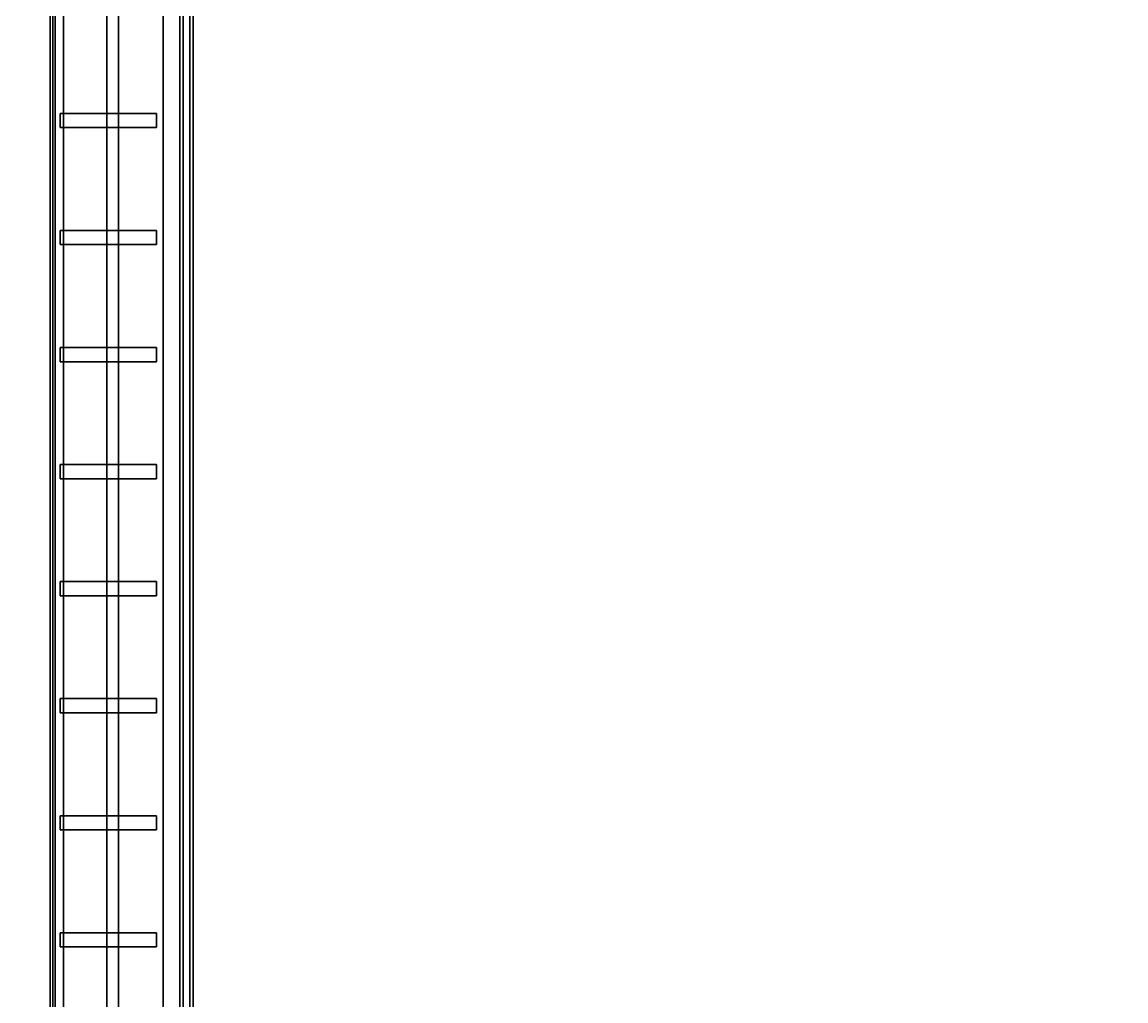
# Model space of a CAD drawing. Header units: metres. Extents: x -0.1 to 82.2, y -4 to 82.7.
# Drawn here: x 17.77 to 24.42, y 54.45 to 60.35 of the extents above; entities that cross this region are included whole.
import ezdxf

# ---------------------------------------------------------------- set-up
doc = ezdxf.new("R2010")
doc.units = ezdxf.units.M
for name, color, linetype in [('A-FLOR', 8, 'Continuous'), ('A-FLOR-TERR', 42, 'Continuous'), ('A-GLAZ-PODM', 4, 'Continuous'), ('A-SITE', 8, 'Continuous'), ('A-WALL-FINS', 8, 'Continuous'), ('A-WALL-PODM', 40, 'Continuous')]:
    doc.layers.add(name, color=color, linetype=linetype)

msp = doc.modelspace()

# ---------------------------------------------------------------- linework, layer by layer
at = {"layer": 'A-FLOR'}
for points in [[(18.8, 26.8, 4.72), (18.8, 70.7, 4.72), (63.2, 70.7, 4.72), (63.2, 26.8, 4.72)], [(18.8, 26.8, 5), (63.2, 26.8, 5), (63.2, 70.7, 5), (18.8, 70.7, 5)], [(18.8, 26.8, 4.72), (18.8, 26.8, 5), (18.8, 70.7, 5), (18.8, 70.7, 4.72)], [(18.8, 26.8, 8.92), (18.8, 70.7, 8.92), (63.2, 70.7, 8.92), (63.2, 26.8, 8.92)], [(18.8, 26.8, 9.2), (63.2, 26.8, 9.2), (63.2, 70.7, 9.2), (18.8, 70.7, 9.2)], [(18.8, 26.8, 8.92), (18.8, 26.8, 9.2), (18.8, 70.7, 9.2), (18.8, 70.7, 8.92)], [(18.8, 26.8, 13.12), (18.8, 70.7, 13.12), (63.2, 70.7, 13.12), (63.2, 26.8, 13.12)], [(18.8, 26.8, 13.4), (63.2, 26.8, 13.4), (63.2, 70.7, 13.4), (18.8, 70.7, 13.4)], [(18.8, 26.8, 13.12), (18.8, 26.8, 13.4), (18.8, 70.7, 13.4), (18.8, 70.7, 13.12)]]:
    msp.add_3dface(points, dxfattribs=at)
at = {"layer": 'A-FLOR-TERR'}
for points in [[(18.35, 35.46, 17.601), (18.35, 67.54, 17.601), (24.96, 67.54, 17.601), (24.96, 35.46, 17.601)], [(18.35, 35.46, 17.655), (24.96, 35.46, 17.655), (24.96, 67.54, 17.655), (18.35, 67.54, 17.655)], [(18.35, 35.46, 17.601), (18.35, 35.46, 17.655), (18.35, 67.54, 17.655), (18.35, 67.54, 17.601)]]:
    msp.add_3dface(points, dxfattribs=at)
at = {"layer": 'A-GLAZ-PODM'}
for points in [[(18.72, 69.8, 0.22), (18.72, 27.7, 0.22), (18.72, 27.7, 17.2), (18.72, 69.8, 17.2)], [(18.74, 69.8, 0.22), (18.74, 27.7, 0.22), (18.72, 27.7, 0.22), (18.72, 69.8, 0.22)], [(18.74, 69.8, 17.2), (18.72, 69.8, 17.2), (18.72, 27.7, 17.2), (18.74, 27.7, 17.2)], [(18.74, 69.8, 0.22), (18.74, 69.8, 17.2), (18.74, 27.7, 17.2), (18.74, 27.7, 0.22)]]:
    msp.add_3dface(points, dxfattribs=at)
at = {"layer": 'A-SITE'}
for points in [[(-0.15, -0.15, -0.18), (-0.15, 82.65, -0.18), (82.15, 82.65, -0.18), (82.15, -0.15, -0.18)], [(-0.15, -0.15, -0.02), (82.15, -0.15, -0.02), (82.15, 82.65, -0.02), (-0.15, 82.65, -0.02)], [(0, 0, -0.6), (0, 82.5, -0.6), (82, 82.5, -0.6), (82, 0, -0.6)], [(0, 0), (82, 0), (82, 82.5), (0, 82.5)]]:
    msp.add_3dface(points, dxfattribs=at)
at = {"layer": 'A-WALL-FINS'}
for points in [[(17.955, 69.8, 4.965), (17.955, 27.7, 4.965), (17.955, 27.7, 5.035), (17.955, 69.8, 5.035)], [(18.02, 69.8, 4.965), (18.02, 27.7, 4.965), (17.955, 27.7, 4.965), (17.955, 69.8, 4.965)], [(18.02, 69.8, 5.035), (17.955, 69.8, 5.035), (17.955, 27.7, 5.035), (18.02, 27.7, 5.035)], [(17.955, 69.8, 9.165), (17.955, 27.7, 9.165), (17.955, 27.7, 9.235), (17.955, 69.8, 9.235)], [(18.02, 69.8, 9.165), (18.02, 27.7, 9.165), (17.955, 27.7, 9.165), (17.955, 69.8, 9.165)], [(18.02, 69.8, 9.235), (17.955, 69.8, 9.235), (17.955, 27.7, 9.235), (18.02, 27.7, 9.235)], [(17.955, 69.8, 13.365), (17.955, 27.7, 13.365), (17.955, 27.7, 13.435), (17.955, 69.8, 13.435)], [(18.02, 69.8, 13.365), (18.02, 27.7, 13.365), (17.955, 27.7, 13.365), (17.955, 69.8, 13.365)], [(18.02, 69.8, 13.435), (17.955, 69.8, 13.435), (17.955, 27.7, 13.435), (18.02, 27.7, 13.435)], [(18.02, 69.8, 4.965), (18.02, 69.8, 5.035), (18.02, 27.7, 5.035), (18.02, 27.7, 4.965)], [(18.02, 69.8, 9.165), (18.02, 69.8, 9.235), (18.02, 27.7, 9.235), (18.02, 27.7, 9.165)], [(18.02, 69.8, 13.365), (18.02, 69.8, 13.435), (18.02, 27.7, 13.435), (18.02, 27.7, 13.365)], [(18, 59.8, 0.28), (18, 59.715, 0.28), (18, 59.715, 5.18), (18, 59.8, 5.18)], [(18.58, 59.8, 0.28), (18, 59.8, 0.28), (18, 59.8, 5.18), (18.58, 59.8, 5.18)], [(18.58, 59.8, 0.28), (18.58, 59.715, 0.28), (18, 59.715, 0.28), (18, 59.8, 0.28)], [(18.58, 59.8, 5.18), (18, 59.8, 5.18), (18, 59.715, 5.18), (18.58, 59.715, 5.18)], [(18, 59.8, 5.28), (18, 59.715, 5.28), (18, 59.715, 9.38), (18, 59.8, 9.38)], [(18.58, 59.8, 5.28), (18, 59.8, 5.28), (18, 59.8, 9.38), (18.58, 59.8, 9.38)], [(18.58, 59.8, 5.28), (18.58, 59.715, 5.28), (18, 59.715, 5.28), (18, 59.8, 5.28)], [(18.58, 59.8, 9.38), (18, 59.8, 9.38), (18, 59.715, 9.38), (18.58, 59.715, 9.38)], [(18, 59.8, 9.48), (18, 59.715, 9.48), (18, 59.715, 13.58), (18, 59.8, 13.58)], [(18.58, 59.8, 9.48), (18, 59.8, 9.48), (18, 59.8, 13.58), (18.58, 59.8, 13.58)], [(18.58, 59.8, 9.48), (18.58, 59.715, 9.48), (18, 59.715, 9.48), (18, 59.8, 9.48)], [(18.58, 59.8, 13.58), (18, 59.8, 13.58), (18, 59.715, 13.58), (18.58, 59.715, 13.58)], [(18, 59.8, 13.68), (18, 59.715, 13.68), (18, 59.715, 17.43), (18, 59.8, 17.43)], [(18.58, 59.8, 13.68), (18, 59.8, 13.68), (18, 59.8, 17.43), (18.58, 59.8, 17.43)], [(18.58, 59.8, 13.68), (18.58, 59.715, 13.68), (18, 59.715, 13.68), (18, 59.8, 13.68)], [(18.58, 59.8, 17.43), (18, 59.8, 17.43), (18, 59.715, 17.43), (18.58, 59.715, 17.43)], [(18.58, 59.8, 0.28), (18.58, 59.8, 5.18), (18.58, 59.715, 5.18), (18.58, 59.715, 0.28)], [(18.58, 59.8, 5.28), (18.58, 59.8, 9.38), (18.58, 59.715, 9.38), (18.58, 59.715, 5.28)], [(18.58, 59.8, 9.48), (18.58, 59.8, 13.58), (18.58, 59.715, 13.58), (18.58, 59.715, 9.48)], [(18.58, 59.8, 13.68), (18.58, 59.8, 17.43), (18.58, 59.715, 17.43), (18.58, 59.715, 13.68)], [(18.58, 59.715, 0.28), (18.58, 59.715, 5.18), (18, 59.715, 5.18), (18, 59.715, 0.28)], [(18.58, 59.715, 5.28), (18.58, 59.715, 9.38), (18, 59.715, 9.38), (18, 59.715, 5.28)], [(18.58, 59.715, 9.48), (18.58, 59.715, 13.58), (18, 59.715, 13.58), (18, 59.715, 9.48)], [(18.58, 59.715, 13.68), (18.58, 59.715, 17.43), (18, 59.715, 17.43), (18, 59.715, 13.68)], [(18, 59.095, 0.28), (18, 59.01, 0.28), (18, 59.01, 5.18), (18, 59.095, 5.18)], [(18.58, 59.095, 0.28), (18, 59.095, 0.28), (18, 59.095, 5.18), (18.58, 59.095, 5.18)], [(18.58, 59.095, 0.28), (18.58, 59.01, 0.28), (18, 59.01, 0.28), (18, 59.095, 0.28)], [(18.58, 59.095, 5.18), (18, 59.095, 5.18), (18, 59.01, 5.18), (18.58, 59.01, 5.18)], [(18, 59.095, 5.28), (18, 59.01, 5.28), (18, 59.01, 9.38), (18, 59.095, 9.38)], [(18.58, 59.095, 5.28), (18, 59.095, 5.28), (18, 59.095, 9.38), (18.58, 59.095, 9.38)], [(18.58, 59.095, 5.28), (18.58, 59.01, 5.28), (18, 59.01, 5.28), (18, 59.095, 5.28)], [(18.58, 59.095, 9.38), (18, 59.095, 9.38), (18, 59.01, 9.38), (18.58, 59.01, 9.38)], [(18, 59.095, 9.48), (18, 59.01, 9.48), (18, 59.01, 13.58), (18, 59.095, 13.58)], [(18.58, 59.095, 9.48), (18, 59.095, 9.48), (18, 59.095, 13.58), (18.58, 59.095, 13.58)], [(18.58, 59.095, 9.48), (18.58, 59.01, 9.48), (18, 59.01, 9.48), (18, 59.095, 9.48)], [(18.58, 59.095, 13.58), (18, 59.095, 13.58), (18, 59.01, 13.58), (18.58, 59.01, 13.58)], [(18, 59.095, 13.68), (18, 59.01, 13.68), (18, 59.01, 17.43), (18, 59.095, 17.43)], [(18.58, 59.095, 13.68), (18, 59.095, 13.68), (18, 59.095, 17.43), (18.58, 59.095, 17.43)], [(18.58, 59.095, 13.68), (18.58, 59.01, 13.68), (18, 59.01, 13.68), (18, 59.095, 13.68)], [(18.58, 59.095, 17.43), (18, 59.095, 17.43), (18, 59.01, 17.43), (18.58, 59.01, 17.43)], [(18.58, 59.095, 0.28), (18.58, 59.095, 5.18), (18.58, 59.01, 5.18), (18.58, 59.01, 0.28)], [(18.58, 59.095, 5.28), (18.58, 59.095, 9.38), (18.58, 59.01, 9.38), (18.58, 59.01, 5.28)], [(18.58, 59.095, 9.48), (18.58, 59.095, 13.58), (18.58, 59.01, 13.58), (18.58, 59.01, 9.48)], [(18.58, 59.095, 13.68), (18.58, 59.095, 17.43), (18.58, 59.01, 17.43), (18.58, 59.01, 13.68)], [(18.58, 59.01, 0.28), (18.58, 59.01, 5.18), (18, 59.01, 5.18), (18, 59.01, 0.28)], [(18.58, 59.01, 5.28), (18.58, 59.01, 9.38), (18, 59.01, 9.38), (18, 59.01, 5.28)], [(18.58, 59.01, 9.48), (18.58, 59.01, 13.58), (18, 59.01, 13.58), (18, 59.01, 9.48)], [(18.58, 59.01, 13.68), (18.58, 59.01, 17.43), (18, 59.01, 17.43), (18, 59.01, 13.68)], [(18, 58.39, 0.28), (18, 58.305, 0.28), (18, 58.305, 5.18), (18, 58.39, 5.18)], [(18.58, 58.39, 0.28), (18, 58.39, 0.28), (18, 58.39, 5.18), (18.58, 58.39, 5.18)], [(18.58, 58.39, 0.28), (18.58, 58.305, 0.28), (18, 58.305, 0.28), (18, 58.39, 0.28)], [(18.58, 58.39, 5.18), (18, 58.39, 5.18), (18, 58.305, 5.18), (18.58, 58.305, 5.18)], [(18, 58.39, 5.28), (18, 58.305, 5.28), (18, 58.305, 9.38), (18, 58.39, 9.38)], [(18.58, 58.39, 5.28), (18, 58.39, 5.28), (18, 58.39, 9.38), (18.58, 58.39, 9.38)], [(18.58, 58.39, 5.28), (18.58, 58.305, 5.28), (18, 58.305, 5.28), (18, 58.39, 5.28)], [(18.58, 58.39, 9.38), (18, 58.39, 9.38), (18, 58.305, 9.38), (18.58, 58.305, 9.38)], [(18, 58.39, 9.48), (18, 58.305, 9.48), (18, 58.305, 13.58), (18, 58.39, 13.58)], [(18.58, 58.39, 9.48), (18, 58.39, 9.48), (18, 58.39, 13.58), (18.58, 58.39, 13.58)], [(18.58, 58.39, 9.48), (18.58, 58.305, 9.48), (18, 58.305, 9.48), (18, 58.39, 9.48)], [(18.58, 58.39, 13.58), (18, 58.39, 13.58), (18, 58.305, 13.58), (18.58, 58.305, 13.58)], [(18, 58.39, 13.68), (18, 58.305, 13.68), (18, 58.305, 17.43), (18, 58.39, 17.43)], [(18.58, 58.39, 13.68), (18, 58.39, 13.68), (18, 58.39, 17.43), (18.58, 58.39, 17.43)], [(18.58, 58.39, 13.68), (18.58, 58.305, 13.68), (18, 58.305, 13.68), (18, 58.39, 13.68)], [(18.58, 58.39, 17.43), (18, 58.39, 17.43), (18, 58.305, 17.43), (18.58, 58.305, 17.43)], [(18.58, 58.39, 0.28), (18.58, 58.39, 5.18), (18.58, 58.305, 5.18), (18.58, 58.305, 0.28)], [(18.58, 58.39, 5.28), (18.58, 58.39, 9.38), (18.58, 58.305, 9.38), (18.58, 58.305, 5.28)], [(18.58, 58.39, 9.48), (18.58, 58.39, 13.58), (18.58, 58.305, 13.58), (18.58, 58.305, 9.48)], [(18.58, 58.39, 13.68), (18.58, 58.39, 17.43), (18.58, 58.305, 17.43), (18.58, 58.305, 13.68)], [(18.58, 58.305, 0.28), (18.58, 58.305, 5.18), (18, 58.305, 5.18), (18, 58.305, 0.28)], [(18.58, 58.305, 5.28), (18.58, 58.305, 9.38), (18, 58.305, 9.38), (18, 58.305, 5.28)], [(18.58, 58.305, 9.48), (18.58, 58.305, 13.58), (18, 58.305, 13.58), (18, 58.305, 9.48)], [(18.58, 58.305, 13.68), (18.58, 58.305, 17.43), (18, 58.305, 17.43), (18, 58.305, 13.68)], [(18, 57.685, 0.28), (18, 57.6, 0.28), (18, 57.6, 5.18), (18, 57.685, 5.18)], [(18.58, 57.685, 0.28), (18, 57.685, 0.28), (18, 57.685, 5.18), (18.58, 57.685, 5.18)], [(18.58, 57.685, 0.28), (18.58, 57.6, 0.28), (18, 57.6, 0.28), (18, 57.685, 0.28)], [(18.58, 57.685, 5.18), (18, 57.685, 5.18), (18, 57.6, 5.18), (18.58, 57.6, 5.18)], [(18, 57.685, 5.28), (18, 57.6, 5.28), (18, 57.6, 9.38), (18, 57.685, 9.38)], [(18.58, 57.685, 5.28), (18, 57.685, 5.28), (18, 57.685, 9.38), (18.58, 57.685, 9.38)], [(18.58, 57.685, 5.28), (18.58, 57.6, 5.28), (18, 57.6, 5.28), (18, 57.685, 5.28)], [(18.58, 57.685, 9.38), (18, 57.685, 9.38), (18, 57.6, 9.38), (18.58, 57.6, 9.38)], [(18, 57.685, 9.48), (18, 57.6, 9.48), (18, 57.6, 13.58), (18, 57.685, 13.58)], [(18.58, 57.685, 9.48), (18, 57.685, 9.48), (18, 57.685, 13.58), (18.58, 57.685, 13.58)], [(18.58, 57.685, 9.48), (18.58, 57.6, 9.48), (18, 57.6, 9.48), (18, 57.685, 9.48)], [(18.58, 57.685, 13.58), (18, 57.685, 13.58), (18, 57.6, 13.58), (18.58, 57.6, 13.58)], [(18, 57.685, 13.68), (18, 57.6, 13.68), (18, 57.6, 17.43), (18, 57.685, 17.43)], [(18.58, 57.685, 13.68), (18, 57.685, 13.68), (18, 57.685, 17.43), (18.58, 57.685, 17.43)], [(18.58, 57.685, 13.68), (18.58, 57.6, 13.68), (18, 57.6, 13.68), (18, 57.685, 13.68)], [(18.58, 57.685, 17.43), (18, 57.685, 17.43), (18, 57.6, 17.43), (18.58, 57.6, 17.43)], [(18.58, 57.685, 0.28), (18.58, 57.685, 5.18), (18.58, 57.6, 5.18), (18.58, 57.6, 0.28)], [(18.58, 57.685, 5.28), (18.58, 57.685, 9.38), (18.58, 57.6, 9.38), (18.58, 57.6, 5.28)], [(18.58, 57.685, 9.48), (18.58, 57.685, 13.58), (18.58, 57.6, 13.58), (18.58, 57.6, 9.48)], [(18.58, 57.685, 13.68), (18.58, 57.685, 17.43), (18.58, 57.6, 17.43), (18.58, 57.6, 13.68)], [(18.58, 57.6, 0.28), (18.58, 57.6, 5.18), (18, 57.6, 5.18), (18, 57.6, 0.28)], [(18.58, 57.6, 5.28), (18.58, 57.6, 9.38), (18, 57.6, 9.38), (18, 57.6, 5.28)], [(18.58, 57.6, 9.48), (18.58, 57.6, 13.58), (18, 57.6, 13.58), (18, 57.6, 9.48)], [(18.58, 57.6, 13.68), (18.58, 57.6, 17.43), (18, 57.6, 17.43), (18, 57.6, 13.68)], [(18, 56.98, 0.28), (18, 56.895, 0.28), (18, 56.895, 5.18), (18, 56.98, 5.18)], [(18.58, 56.98, 0.28), (18, 56.98, 0.28), (18, 56.98, 5.18), (18.58, 56.98, 5.18)], [(18.58, 56.98, 0.28), (18.58, 56.895, 0.28), (18, 56.895, 0.28), (18, 56.98, 0.28)], [(18.58, 56.98, 5.18), (18, 56.98, 5.18), (18, 56.895, 5.18), (18.58, 56.895, 5.18)], [(18, 56.98, 5.28), (18, 56.895, 5.28), (18, 56.895, 9.38), (18, 56.98, 9.38)], [(18.58, 56.98, 5.28), (18, 56.98, 5.28), (18, 56.98, 9.38), (18.58, 56.98, 9.38)], [(18.58, 56.98, 5.28), (18.58, 56.895, 5.28), (18, 56.895, 5.28), (18, 56.98, 5.28)], [(18.58, 56.98, 9.38), (18, 56.98, 9.38), (18, 56.895, 9.38), (18.58, 56.895, 9.38)], [(18, 56.98, 9.48), (18, 56.895, 9.48), (18, 56.895, 13.58), (18, 56.98, 13.58)], [(18.58, 56.98, 9.48), (18, 56.98, 9.48), (18, 56.98, 13.58), (18.58, 56.98, 13.58)], [(18.58, 56.98, 9.48), (18.58, 56.895, 9.48), (18, 56.895, 9.48), (18, 56.98, 9.48)], [(18.58, 56.98, 13.58), (18, 56.98, 13.58), (18, 56.895, 13.58), (18.58, 56.895, 13.58)], [(18, 56.98, 13.68), (18, 56.895, 13.68), (18, 56.895, 17.43), (18, 56.98, 17.43)], [(18.58, 56.98, 13.68), (18, 56.98, 13.68), (18, 56.98, 17.43), (18.58, 56.98, 17.43)], [(18.58, 56.98, 13.68), (18.58, 56.895, 13.68), (18, 56.895, 13.68), (18, 56.98, 13.68)], [(18.58, 56.98, 17.43), (18, 56.98, 17.43), (18, 56.895, 17.43), (18.58, 56.895, 17.43)], [(18.58, 56.98, 0.28), (18.58, 56.98, 5.18), (18.58, 56.895, 5.18), (18.58, 56.895, 0.28)], [(18.58, 56.98, 5.28), (18.58, 56.98, 9.38), (18.58, 56.895, 9.38), (18.58, 56.895, 5.28)], [(18.58, 56.98, 9.48), (18.58, 56.98, 13.58), (18.58, 56.895, 13.58), (18.58, 56.895, 9.48)], [(18.58, 56.98, 13.68), (18.58, 56.98, 17.43), (18.58, 56.895, 17.43), (18.58, 56.895, 13.68)], [(18.58, 56.895, 0.28), (18.58, 56.895, 5.18), (18, 56.895, 5.18), (18, 56.895, 0.28)], [(18.58, 56.895, 5.28), (18.58, 56.895, 9.38), (18, 56.895, 9.38), (18, 56.895, 5.28)], [(18.58, 56.895, 9.48), (18.58, 56.895, 13.58), (18, 56.895, 13.58), (18, 56.895, 9.48)], [(18.58, 56.895, 13.68), (18.58, 56.895, 17.43), (18, 56.895, 17.43), (18, 56.895, 13.68)], [(18, 56.275, 0.28), (18, 56.19, 0.28), (18, 56.19, 5.18), (18, 56.275, 5.18)], [(18.58, 56.275, 0.28), (18, 56.275, 0.28), (18, 56.275, 5.18), (18.58, 56.275, 5.18)], [(18.58, 56.275, 0.28), (18.58, 56.19, 0.28), (18, 56.19, 0.28), (18, 56.275, 0.28)], [(18.58, 56.275, 5.18), (18, 56.275, 5.18), (18, 56.19, 5.18), (18.58, 56.19, 5.18)], [(18, 56.275, 5.28), (18, 56.19, 5.28), (18, 56.19, 9.38), (18, 56.275, 9.38)], [(18.58, 56.275, 5.28), (18, 56.275, 5.28), (18, 56.275, 9.38), (18.58, 56.275, 9.38)], [(18.58, 56.275, 5.28), (18.58, 56.19, 5.28), (18, 56.19, 5.28), (18, 56.275, 5.28)], [(18.58, 56.275, 9.38), (18, 56.275, 9.38), (18, 56.19, 9.38), (18.58, 56.19, 9.38)], [(18, 56.275, 9.48), (18, 56.19, 9.48), (18, 56.19, 13.58), (18, 56.275, 13.58)], [(18.58, 56.275, 9.48), (18, 56.275, 9.48), (18, 56.275, 13.58), (18.58, 56.275, 13.58)], [(18.58, 56.275, 9.48), (18.58, 56.19, 9.48), (18, 56.19, 9.48), (18, 56.275, 9.48)], [(18.58, 56.275, 13.58), (18, 56.275, 13.58), (18, 56.19, 13.58), (18.58, 56.19, 13.58)], [(18, 56.275, 13.68), (18, 56.19, 13.68), (18, 56.19, 17.43), (18, 56.275, 17.43)], [(18.58, 56.275, 13.68), (18, 56.275, 13.68), (18, 56.275, 17.43), (18.58, 56.275, 17.43)], [(18.58, 56.275, 13.68), (18.58, 56.19, 13.68), (18, 56.19, 13.68), (18, 56.275, 13.68)], [(18.58, 56.275, 17.43), (18, 56.275, 17.43), (18, 56.19, 17.43), (18.58, 56.19, 17.43)], [(18.58, 56.275, 0.28), (18.58, 56.275, 5.18), (18.58, 56.19, 5.18), (18.58, 56.19, 0.28)], [(18.58, 56.275, 5.28), (18.58, 56.275, 9.38), (18.58, 56.19, 9.38), (18.58, 56.19, 5.28)], [(18.58, 56.275, 9.48), (18.58, 56.275, 13.58), (18.58, 56.19, 13.58), (18.58, 56.19, 9.48)], [(18.58, 56.275, 13.68), (18.58, 56.275, 17.43), (18.58, 56.19, 17.43), (18.58, 56.19, 13.68)], [(18.58, 56.19, 0.28), (18.58, 56.19, 5.18), (18, 56.19, 5.18), (18, 56.19, 0.28)], [(18.58, 56.19, 5.28), (18.58, 56.19, 9.38), (18, 56.19, 9.38), (18, 56.19, 5.28)], [(18.58, 56.19, 9.48), (18.58, 56.19, 13.58), (18, 56.19, 13.58), (18, 56.19, 9.48)], [(18.58, 56.19, 13.68), (18.58, 56.19, 17.43), (18, 56.19, 17.43), (18, 56.19, 13.68)], [(18, 55.57, 0.28), (18, 55.485, 0.28), (18, 55.485, 5.18), (18, 55.57, 5.18)], [(18.58, 55.57, 0.28), (18, 55.57, 0.28), (18, 55.57, 5.18), (18.58, 55.57, 5.18)], [(18.58, 55.57, 0.28), (18.58, 55.485, 0.28), (18, 55.485, 0.28), (18, 55.57, 0.28)], [(18.58, 55.57, 5.18), (18, 55.57, 5.18), (18, 55.485, 5.18), (18.58, 55.485, 5.18)], [(18, 55.57, 5.28), (18, 55.485, 5.28), (18, 55.485, 9.38), (18, 55.57, 9.38)], [(18.58, 55.57, 5.28), (18, 55.57, 5.28), (18, 55.57, 9.38), (18.58, 55.57, 9.38)], [(18.58, 55.57, 5.28), (18.58, 55.485, 5.28), (18, 55.485, 5.28), (18, 55.57, 5.28)], [(18.58, 55.57, 9.38), (18, 55.57, 9.38), (18, 55.485, 9.38), (18.58, 55.485, 9.38)], [(18, 55.57, 9.48), (18, 55.485, 9.48), (18, 55.485, 13.58), (18, 55.57, 13.58)], [(18.58, 55.57, 9.48), (18, 55.57, 9.48), (18, 55.57, 13.58), (18.58, 55.57, 13.58)], [(18.58, 55.57, 9.48), (18.58, 55.485, 9.48), (18, 55.485, 9.48), (18, 55.57, 9.48)], [(18.58, 55.57, 13.58), (18, 55.57, 13.58), (18, 55.485, 13.58), (18.58, 55.485, 13.58)], [(18, 55.57, 13.68), (18, 55.485, 13.68), (18, 55.485, 17.43), (18, 55.57, 17.43)], [(18.58, 55.57, 13.68), (18, 55.57, 13.68), (18, 55.57, 17.43), (18.58, 55.57, 17.43)], [(18.58, 55.57, 13.68), (18.58, 55.485, 13.68), (18, 55.485, 13.68), (18, 55.57, 13.68)], [(18.58, 55.57, 17.43), (18, 55.57, 17.43), (18, 55.485, 17.43), (18.58, 55.485, 17.43)], [(18.58, 55.57, 0.28), (18.58, 55.57, 5.18), (18.58, 55.485, 5.18), (18.58, 55.485, 0.28)], [(18.58, 55.57, 5.28), (18.58, 55.57, 9.38), (18.58, 55.485, 9.38), (18.58, 55.485, 5.28)], [(18.58, 55.57, 9.48), (18.58, 55.57, 13.58), (18.58, 55.485, 13.58), (18.58, 55.485, 9.48)], [(18.58, 55.57, 13.68), (18.58, 55.57, 17.43), (18.58, 55.485, 17.43), (18.58, 55.485, 13.68)], [(18.58, 55.485, 0.28), (18.58, 55.485, 5.18), (18, 55.485, 5.18), (18, 55.485, 0.28)], [(18.58, 55.485, 5.28), (18.58, 55.485, 9.38), (18, 55.485, 9.38), (18, 55.485, 5.28)], [(18.58, 55.485, 9.48), (18.58, 55.485, 13.58), (18, 55.485, 13.58), (18, 55.485, 9.48)], [(18.58, 55.485, 13.68), (18.58, 55.485, 17.43), (18, 55.485, 17.43), (18, 55.485, 13.68)], [(18, 54.865, 0.28), (18, 54.78, 0.28), (18, 54.78, 5.18), (18, 54.865, 5.18)], [(18.58, 54.865, 0.28), (18, 54.865, 0.28), (18, 54.865, 5.18), (18.58, 54.865, 5.18)], [(18.58, 54.865, 0.28), (18.58, 54.78, 0.28), (18, 54.78, 0.28), (18, 54.865, 0.28)], [(18.58, 54.865, 5.18), (18, 54.865, 5.18), (18, 54.78, 5.18), (18.58, 54.78, 5.18)], [(18, 54.865, 5.28), (18, 54.78, 5.28), (18, 54.78, 9.38), (18, 54.865, 9.38)], [(18.58, 54.865, 5.28), (18, 54.865, 5.28), (18, 54.865, 9.38), (18.58, 54.865, 9.38)], [(18.58, 54.865, 5.28), (18.58, 54.78, 5.28), (18, 54.78, 5.28), (18, 54.865, 5.28)], [(18.58, 54.865, 9.38), (18, 54.865, 9.38), (18, 54.78, 9.38), (18.58, 54.78, 9.38)], [(18, 54.865, 9.48), (18, 54.78, 9.48), (18, 54.78, 13.58), (18, 54.865, 13.58)], [(18.58, 54.865, 9.48), (18, 54.865, 9.48), (18, 54.865, 13.58), (18.58, 54.865, 13.58)], [(18.58, 54.865, 9.48), (18.58, 54.78, 9.48), (18, 54.78, 9.48), (18, 54.865, 9.48)], [(18.58, 54.865, 13.58), (18, 54.865, 13.58), (18, 54.78, 13.58), (18.58, 54.78, 13.58)], [(18, 54.865, 13.68), (18, 54.78, 13.68), (18, 54.78, 17.43), (18, 54.865, 17.43)], [(18.58, 54.865, 13.68), (18, 54.865, 13.68), (18, 54.865, 17.43), (18.58, 54.865, 17.43)], [(18.58, 54.865, 13.68), (18.58, 54.78, 13.68), (18, 54.78, 13.68), (18, 54.865, 13.68)], [(18.58, 54.865, 17.43), (18, 54.865, 17.43), (18, 54.78, 17.43), (18.58, 54.78, 17.43)], [(18.58, 54.865, 0.28), (18.58, 54.865, 5.18), (18.58, 54.78, 5.18), (18.58, 54.78, 0.28)], [(18.58, 54.865, 5.28), (18.58, 54.865, 9.38), (18.58, 54.78, 9.38), (18.58, 54.78, 5.28)], [(18.58, 54.865, 9.48), (18.58, 54.865, 13.58), (18.58, 54.78, 13.58), (18.58, 54.78, 9.48)], [(18.58, 54.865, 13.68), (18.58, 54.865, 17.43), (18.58, 54.78, 17.43), (18.58, 54.78, 13.68)], [(18.58, 54.78, 0.28), (18.58, 54.78, 5.18), (18, 54.78, 5.18), (18, 54.78, 0.28)], [(18.58, 54.78, 5.28), (18.58, 54.78, 9.38), (18, 54.78, 9.38), (18, 54.78, 5.28)], [(18.58, 54.78, 9.48), (18.58, 54.78, 13.58), (18, 54.78, 13.58), (18, 54.78, 9.48)], [(18.58, 54.78, 13.68), (18.58, 54.78, 17.43), (18, 54.78, 17.43), (18, 54.78, 13.68)]]:
    msp.add_3dface(points, dxfattribs=at)
at = {"layer": 'A-WALL-PODM'}
for points in [[(17.94, 25.94, 17.2), (17.94, 71.56, 17.2), (64.06, 71.56, 17.2), (64.06, 25.94, 17.2)], [(17.94, 25.94, 17.6), (64.06, 25.94, 17.6), (64.06, 71.56, 17.6), (17.94, 71.56, 17.6)], [(17.94, 25.94, 17.2), (17.94, 25.94, 17.6), (17.94, 71.56, 17.6), (17.94, 71.56, 17.2)], [(17.97, 27.55), (17.97, 69.95), (18.28, 69.95), (18.28, 27.55)], [(17.97, 27.55, 0.22), (18.28, 27.55, 0.22), (18.28, 69.95, 0.22), (17.97, 69.95, 0.22)], [(17.97, 27.55), (17.97, 27.55, 0.22), (17.97, 69.95, 0.22), (17.97, 69.95)], [(18.28, 27.55), (18.28, 69.95), (18.28, 69.95, 0.22), (18.28, 27.55, 0.22)], [(18.62, 69.8, 4.91), (18.62, 27.7, 4.91), (18.62, 27.7, 5.09), (18.62, 69.8, 5.09)], [(18.78, 69.8, 4.91), (18.78, 27.7, 4.91), (18.62, 27.7, 4.91), (18.62, 69.8, 4.91)], [(18.78, 69.8, 5.09), (18.62, 69.8, 5.09), (18.62, 27.7, 5.09), (18.78, 27.7, 5.09)], [(18.62, 69.8, 9.11), (18.62, 27.7, 9.11), (18.62, 27.7, 9.29), (18.62, 69.8, 9.29)], [(18.78, 69.8, 9.11), (18.78, 27.7, 9.11), (18.62, 27.7, 9.11), (18.62, 69.8, 9.11)], [(18.78, 69.8, 9.29), (18.62, 69.8, 9.29), (18.62, 27.7, 9.29), (18.78, 27.7, 9.29)], [(18.62, 69.8, 13.31), (18.62, 27.7, 13.31), (18.62, 27.7, 13.49), (18.62, 69.8, 13.49)], [(18.78, 69.8, 13.31), (18.78, 27.7, 13.31), (18.62, 27.7, 13.31), (18.62, 69.8, 13.31)], [(18.78, 69.8, 13.49), (18.62, 69.8, 13.49), (18.62, 27.7, 13.49), (18.78, 27.7, 13.49)], [(18.78, 69.8, 4.91), (18.78, 69.8, 5.09), (18.78, 27.7, 5.09), (18.78, 27.7, 4.91)], [(18.78, 69.8, 9.11), (18.78, 69.8, 9.29), (18.78, 27.7, 9.29), (18.78, 27.7, 9.11)], [(18.78, 69.8, 13.31), (18.78, 69.8, 13.49), (18.78, 27.7, 13.49), (18.78, 27.7, 13.31)]]:
    msp.add_3dface(points, dxfattribs=at)

doc.saveas('drawing.dxf')
